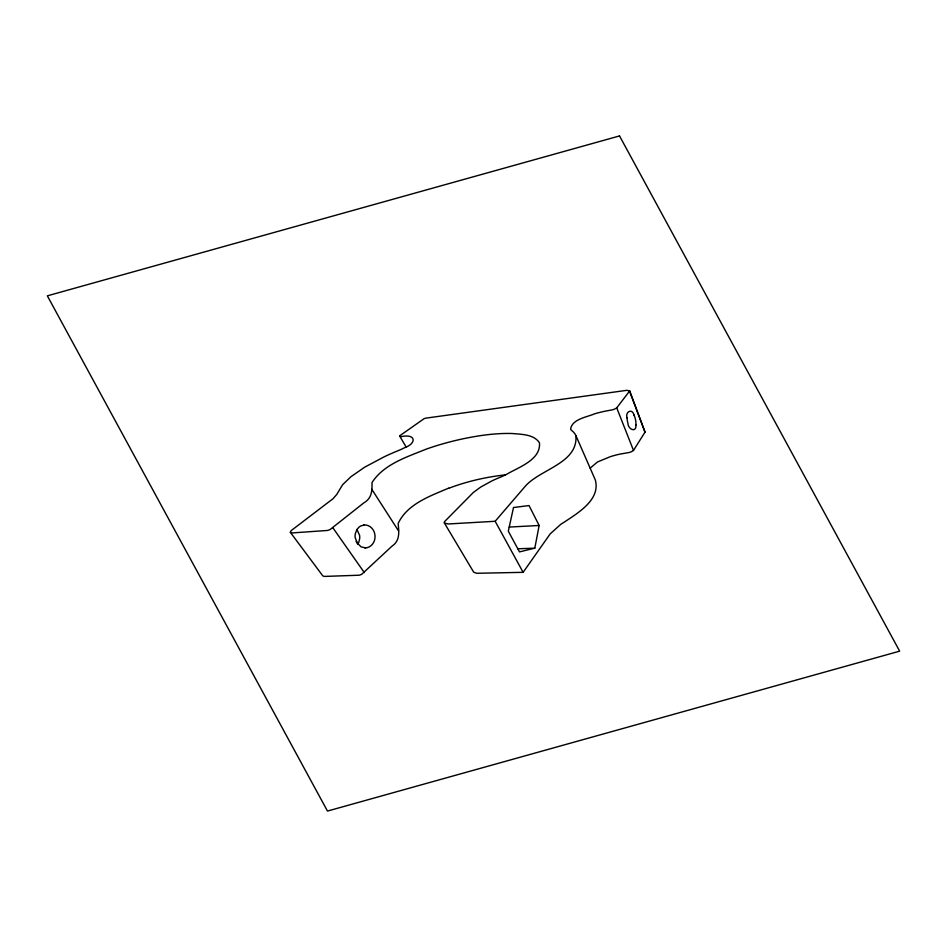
<?xml version="1.0" encoding="UTF-8"?>
<svg xmlns="http://www.w3.org/2000/svg" width="947" height="947" viewBox="0 0 947 947"><rect width="100%" height="100%" fill="white"/><g stroke="black" fill="none" stroke-linecap="round" stroke-linejoin="round"><path stroke-width="1.42" d="M629.589 391.324L645.014 432.14L629.708 390.886L616.627 408.003L613.999 409.341A15.72 11.021 -1.6 0 1 612.046 409.909L606.553 410.915A101.057 70.824 -1.6 0 0 594.704 413.78C586.714 417.236 572.095 419.036 570.591 429.145A5.706 4.001 -1.6 0 0 571.775 430.577A19.946 13.98 -1.6 0 1 575.93 435.656L595.355 480.034C600.587 499.744 578.049 512.883 564.27 522.117A72.753 50.984 -1.6 0 0 560.766 524.342L550.207 533.859L523.123 572.331L477.537 573.266A6.534 4.581 -1.6 0 1 476.495 573.243L473.678 572.166L444.38 522.993A1.586 1.113 -1.6 0 1 444.273 522.708L444.463 521.833A4.262 2.983 -1.6 0 1 444.936 521.229L473.299 492.511L480.662 487.089L492.002 480.863A116.552 81.691 -1.6 0 1 498.43 477.998A163.109 114.327 -1.6 0 0 506.148 474.601C518.222 467.285 541.116 460.029 539.459 442.746C533.717 434.14 521.548 434.424 512.315 433.513C495.139 433.016 478.01 435.596 461.26 439.183A228.061 159.842 -1.6 0 0 426.174 449.15C406.831 457.046 383.961 464.101 372.029 482.508C372.076 490.558 372.135 498.205 363.66 503.011L330.112 529.527A19.851 13.909 -1.6 0 1 327.52 530.45L292.801 532.889A5.351 3.752 -1.6 0 1 292.15 532.901L290.315 532.261L291.12 530.651L332.965 498.773L336.741 494.476L342.577 484.769L350.958 476.708L364.773 467.12L384.541 456.632A248.564 174.212 -1.6 0 1 398.142 450.665A66.681 46.734 -1.6 0 0 404.428 447.789C416.775 443.504 416.124 433.608 401.646 436.543A4.889 3.433 -1.6 0 1 400.948 436.579L399.776 436.236L406.062 446.901M635.97 425.037C636.502 433.253 627.861 429.251 627.932 423.214A46.557 32.636 -1.6 0 1 627.021 417.84M534.806 548.159L539.151 525.478L529.018 505.556L513.511 507.521L508.314 531.184L519.501 551.888L534.806 548.159L517.82 548.787M364.915 547.911C370.123 548.1 374.42 543.329 374.917 538.346A27.771 19.461 -1.6 0 0 374.846 534.463C374.243 529.148 369.164 524.224 363.707 525.04M645.037 432.104L633.389 450.571L630.903 451.956A12.619 8.843 -1.6 0 1 629.021 452.512L619.8 454.146A81.335 57.009 -1.6 0 0 610.353 456.655L597.498 461.97L590.147 468.173M365.578 547.887L361.02 546.833L357.966 543.732A20.763 14.548 -1.6 0 0 358.866 542.063L359.706 538.405A27.972 19.603 -1.6 0 0 359.576 535.292L356.96 529.503M444.38 522.993L447.967 523.987L495.163 521.276L525.254 486.261C540.264 469.061 578.179 463.296 575.906 435.656M448.7 488.131C430.127 496.039 407.352 503.887 398.166 523.431C398.841 531.468 400.38 540.666 392.034 546.123L361.707 574.284A15.933 11.163 -1.6 0 1 359.244 575.208L325.129 576.403A4.51 3.161 -1.6 0 1 324.276 576.38L322.915 575.942A1.373 0.959 -1.6 0 1 322.667 575.705L290.374 532.356M364.346 524.981L360.843 525.94A9.588 6.724 -1.6 0 0 358.984 527.183L356.818 529.693L355.291 533.859A28.019 19.638 -1.6 0 0 355.113 537.529L357.777 544.111M509.214 527.065L539.151 525.478M332.942 527.893L364.323 572.604M356.084 541.376L357.552 543.507M399.752 436.2L399.906 435.738A2.699 1.894 -1.6 0 1 400.321 435.383L424.043 418.704A17.91 12.548 -1.6 0 1 425.819 418.148L625.505 390.507A10.192 7.15 -1.6 0 1 627.044 390.353L629.719 390.933M371.709 489.149L398.545 530.9M495.163 521.276L523.123 572.331M634.076 415.129C632.371 408.062 625.044 411.578 627.021 417.84M616.734 407.861L633.484 450.405M634.04 415.129A41.976 29.416 -1.6 0 1 635.922 425.037M448.807 488.261A172.52 120.92 -1.6 0 1 505.355 474.873M619.527 135.93L47.35 295.843L327.473 811.07L899.65 651.157L619.527 135.93"/></g></svg>
